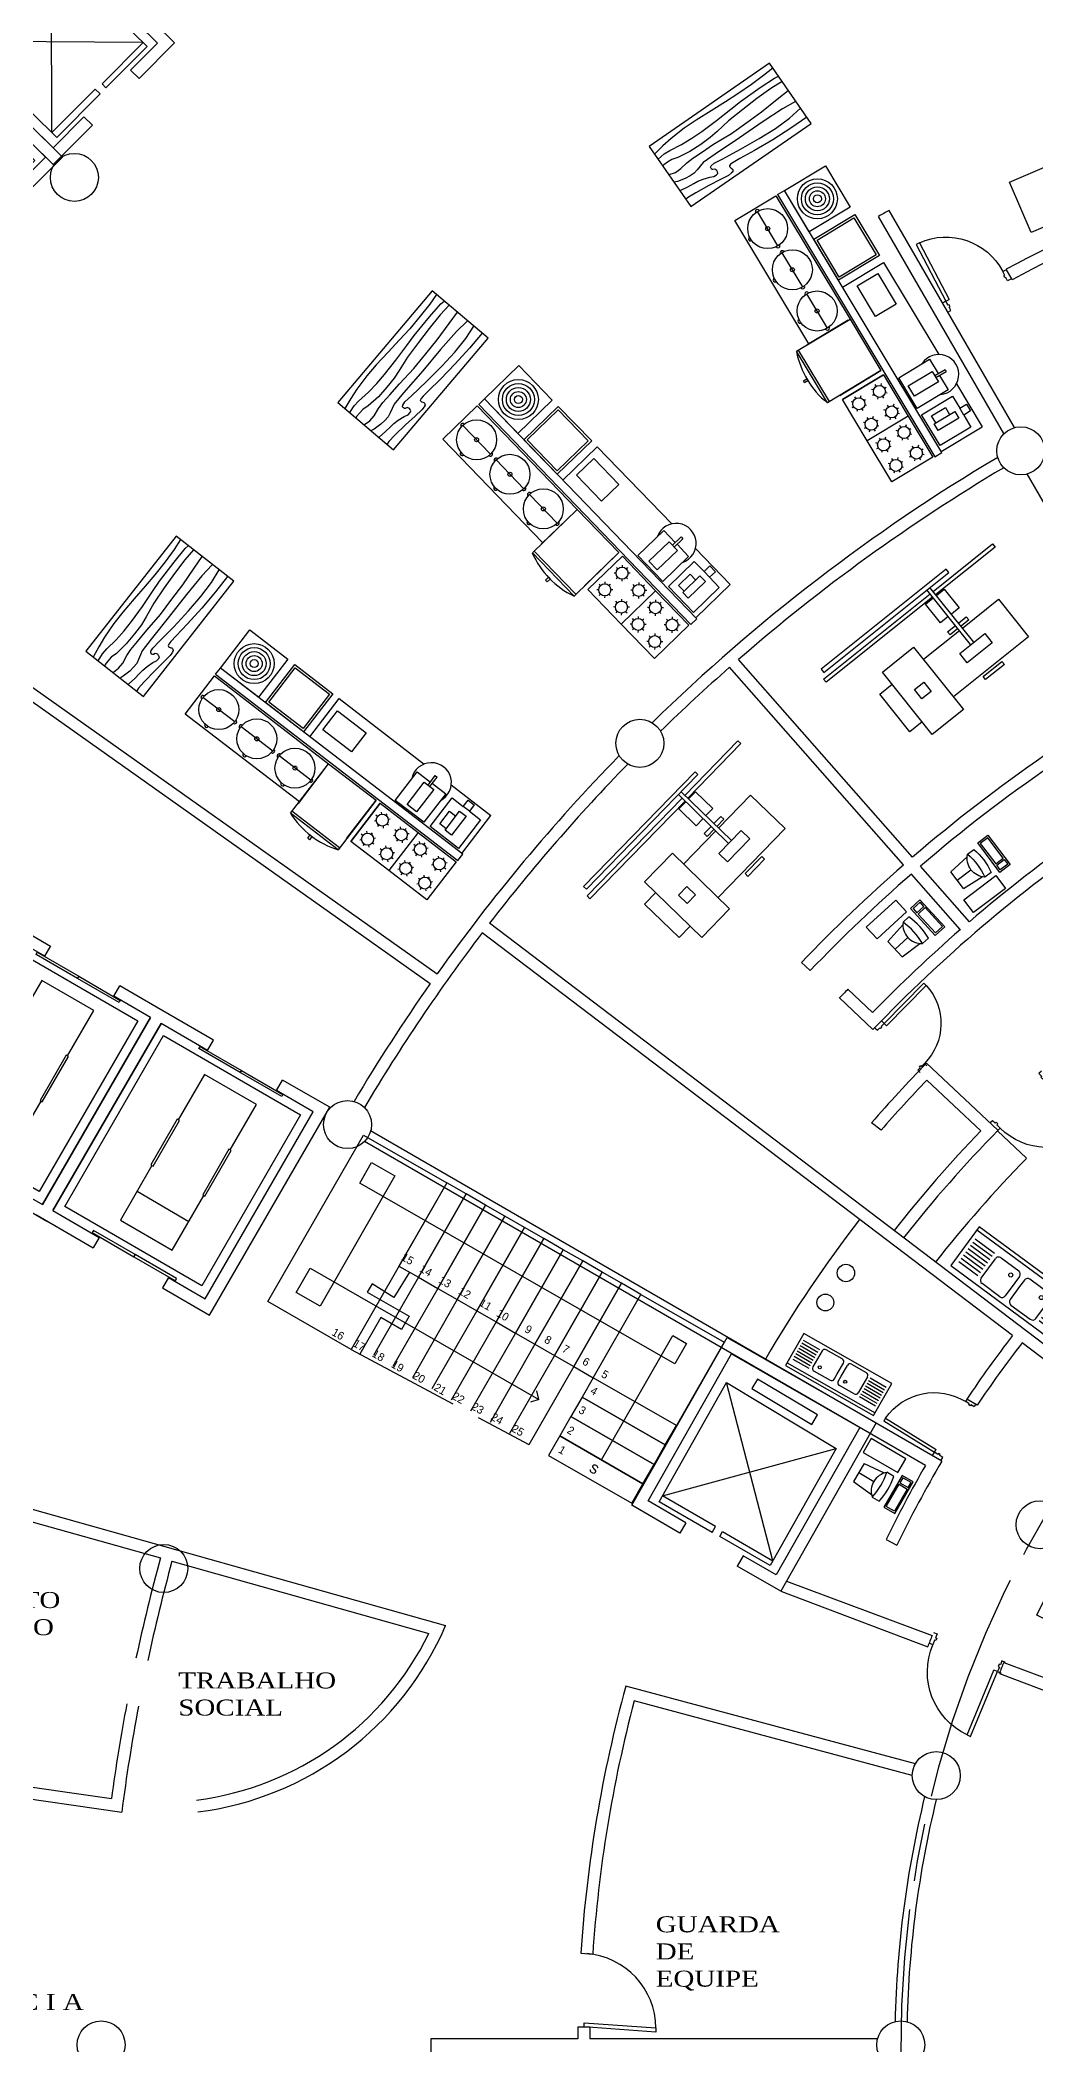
# Model space of a CAD drawing. Header units: millimetres. Extents: x 9 to 248, y 25 to 124.
# Drawn here: x 67.09 to 79.54, y 82.16 to 107.21 of the extents above; entities that cross this region are included whole.
import ezdxf

# ---------------------------------------------------------------- set-up
doc = ezdxf.new("R2010")
doc.units = ezdxf.units.MM
doc.header["$LTSCALE"] = 0.8
doc.header["$MEASUREMENT"] = 0
for name, pattern in [('ACAD_ISO02W100', [15, 12, -3]), ('ACAD_ISO08W100', [36, 24, -3, 6, -3]), ('DASHED2', [9.525, 6.35, -3.175])]:
    doc.linetypes.add(name, pattern=pattern)
for name, color, linetype in [('cancel', 2, 'Continuous'), ('CANCELERIA', 30, 'Continuous'), ('COLUMNAS', 5, 'Continuous'), ('EJES', 1, 'ACAD_ISO08W100'), ('MUEBLES', 2, 'Continuous'), ('MUROS', 6, 'Continuous')]:
    doc.layers.add(name, color=color, linetype=linetype)
doc.layers.add('LUMINARIAS', color=7, linetype='Continuous', lineweight=30)
doc.styles.add('Estilo 01', font='times.ttf', dxfattribs={"width": 1.2})
doc.styles.get("Standard").update_dxf_attribs({"font": 'bgothl.ttf'})

# ---------------------------------------------------------------- blocks, each defined once
blk = doc.blocks.new('COLUMNA')
at = {"layer": 'COLUMNAS', "ltscale": 0.15}
blk.add_circle((78.551, 72.792), 0.3, dxfattribs=at)
blk = doc.blocks.new('elev.01')
at = {"layer": 'MUEBLES', "ltscale": 0.15}
for p, q in [((83.206, 70.564), (81.836, 69.737)), ((82.627, 68.336), (83.206, 70.564)), ((84.006, 69.146), (81.836, 69.737)), ((83.343, 68.763), (84.006, 69.146)), ((83.257, 68.699), (82.627, 68.336)), ((83.291, 68.639), (83.257, 68.699)), ((83.385, 68.69), (83.343, 68.763))]:
    blk.add_line(p, q, dxfattribs=at)
blk.add_lwpolyline([(82.067, 70.159), (82.817, 70.606), (82.889, 70.486), (82.139, 70.038)], close=True, dxfattribs=at)
for points in [[(83.385, 68.69), (84.049, 69.072), (83.206, 70.564)], [(81.836, 69.737), (82.661, 68.276), (83.291, 68.639)]]:
    blk.add_lwpolyline(points, dxfattribs=at)
at = {"layer": 'MUROS', "ltscale": 0.15}
for p, q in [((83.713, 68.811), (84.186, 69.084)), ((83.788, 68.681), (84.39, 69.029)), ((83.713, 68.811), (83.788, 68.681)), ((82.586, 68.16), (82.998, 68.398)), ((82.998, 68.398), (83.073, 68.268)), ((82.528, 67.954), (83.073, 68.268))]:
    blk.add_line(p, q, dxfattribs=at)
for points in [[(84.39, 69.029), (83.2, 71.127), (81.335, 70.058), (82.528, 67.954)], [(84.186, 69.084), (83.145, 70.923), (81.54, 70.002), (82.586, 68.16)]]:
    blk.add_lwpolyline(points, dxfattribs=at)
blk = doc.blocks.new('escalera1')
at = {"layer": 'MUEBLES', "ltscale": 0.15}
for p, q in [((48.263, 73.055), (48.41, 73.311)), ((48.41, 73.311), (48.701, 73.144)), ((48.701, 73.144), (47.765, 71.515)), ((52.2, 70.795), (48.263, 73.055)), ((47.467, 71.686), (47.643, 71.993)), ((47.643, 71.993), (50.503, 70.351)), ((47.765, 71.515), (47.467, 71.686)), ((51.283, 69.596), (52.175, 71.149)), ((52.175, 71.149), (52.347, 71.051)), ((52.347, 71.051), (52.2, 70.795)), ((50.503, 70.351), (50.478, 70.459)), ((50.503, 70.351), (50.397, 70.318))]:
    blk.add_line(p, q, dxfattribs=at)
at = {"layer": 'MUEBLES', "linetype": 'ACAD_ISO02W100', "ltscale": 0.15}
for p, q in [((48.995, 71.878), (48.434, 70.901)), ((49.238, 71.738), (48.677, 70.761)), ((49.481, 71.599), (48.92, 70.622)), ((49.724, 71.46), (49.163, 70.483)), ((49.966, 71.32), (49.405, 70.343)), ((50.209, 71.181), (49.648, 70.204)), ((48.155, 70.977), (50.374, 69.786)), ((50.452, 71.041), (49.891, 70.064)), ((50.695, 70.902), (50.134, 69.925)), ((50.938, 70.763), (50.377, 69.785))]:
    blk.add_line(p, q, dxfattribs=at)
at = {"layer": 'MUEBLES', "ltscale": 0.15}
for points in [[(48.155, 70.977), (47.114, 71.574), (48.309, 73.655), (49.35, 73.058)], [(48.752, 72.017), (48.995, 71.878), (49.593, 72.919), (49.35, 73.058)], [(48.995, 71.878), (49.238, 71.738), (49.835, 72.779), (49.593, 72.919)], [(49.238, 71.738), (49.481, 71.599), (50.078, 72.64), (49.835, 72.779)], [(49.481, 71.599), (49.724, 71.46), (50.321, 72.5), (50.078, 72.64)], [(49.724, 71.46), (49.966, 71.32), (50.564, 72.361), (50.321, 72.5)], [(49.966, 71.32), (50.209, 71.181), (50.807, 72.222), (50.564, 72.361)], [(50.209, 71.181), (50.452, 71.041), (51.05, 72.082), (50.807, 72.222)], [(50.452, 71.041), (50.695, 70.902), (51.292, 71.943), (51.05, 72.082)], [(50.695, 70.902), (50.938, 70.763), (51.535, 71.803), (51.292, 71.943)], [(50.938, 70.763), (51.181, 70.623), (51.778, 71.664), (51.535, 71.803)], [(52.221, 70.026), (51.181, 70.623), (51.778, 71.664), (52.819, 71.066)], [(52.082, 69.783), (52.221, 70.026), (51.181, 70.623), (51.041, 70.38)], [(51.942, 69.54), (52.082, 69.783), (51.041, 70.38), (50.902, 70.138)], [(51.664, 69.054), (51.803, 69.297), (50.762, 69.895), (50.623, 69.652)], [(51.803, 69.297), (51.942, 69.54), (50.902, 70.138), (50.762, 69.895)]]:
    blk.add_lwpolyline(points, close=True, dxfattribs=at)
at = {"layer": 'MUEBLES', "linetype": 'DASHED2', "ltscale": 0.15}
blk.add_lwpolyline([(48.884, 71.941), (48.687, 71.626), (48.419, 71.794), (48.354, 71.691), (48.879, 71.39), (48.785, 71.227), (48.526, 71.375), (48.262, 70.915)], dxfattribs=at)
at = {"layer": 'MUEBLES', "linetype": 'ACAD_ISO02W100', "text_generation_flag": 6}
for s, height, p in [('15', 0.1, (48.771, 72.1)), ('14', 0.1, (49.001, 71.955)), ('13', 0.1, (49.24, 71.814)), ('12', 0.1, (49.485, 71.677)), ('11', 0.1, (49.746, 71.53)), ('10', 0.1, (49.961, 71.398)), ('16', 0.1, (47.902, 71.161)), ('9', 0.1, (50.314, 71.201)), ('8', 0.1, (50.559, 71.07)), ('17', 0.1, (48.168, 71.022)), ('18', 0.1, (48.407, 70.893)), ('7', 0.1, (50.782, 70.954)), ('19', 0.1, (48.647, 70.76)), ('20', 0.1, (48.914, 70.621)), ('6', 0.1, (51.035, 70.797)), ('5', 0.1, (51.272, 70.638)), ('21', 0.1, (49.179, 70.473)), ('22', 0.1, (49.407, 70.364)), ('4', 0.1, (51.135, 70.432)), ('23', 0.1, (49.648, 70.235)), ('24', 0.1, (49.89, 70.105)), ('3', 0.1, (50.989, 70.191)), ('25', 0.1, (50.15, 69.959)), ('2', 0.1, (50.844, 69.938)), ('1', 0.1, (50.736, 69.694)), ('s', 0.15, (51.119, 69.457))]:
    blk.add_text(s, height=height, rotation=150.139, dxfattribs=at).set_placement(p)
blk = doc.blocks.new('elev.cam')
at = {"layer": 'cancel', "ltscale": 0.15}
for p, q in [((-1.529, 0.174), (-0.88, -0.201)), ((0.506, -1.002), (1.155, -1.378))]:
    blk.add_line(p, q, dxfattribs=at)
for points in [[(-2.431, -0.015), (-1.196, 2.119), (0.515, 1.129), (-0.719, -1.005)], [(-0.223, 1.684), (-0.238, 1.658), (-0.757, 1.958), (-0.742, 1.984)], [(0.297, 1.383), (0.282, 1.357), (-0.238, 1.658), (-0.223, 1.684)], [(-1.327, 0.49), (-0.998, 1.058), (-1.027, 1.075), (-1.356, 0.507)], [(-0.396, -1.192), (0.838, 0.943), (2.549, -0.047), (1.315, -2.182)], [(1.812, 0.507), (1.797, 0.481), (1.277, 0.782), (1.292, 0.808)], [(-0.678, 0.114), (-0.349, 0.683), (-0.378, 0.699), (-0.707, 0.131)], [(2.331, 0.207), (2.316, 0.181), (1.797, 0.481), (1.812, 0.507)], [(0.707, -0.687), (1.036, -0.118), (1.007, -0.102), (0.678, -0.67)], [(-1.568, -0.642), (-1.553, -0.616), (-2.072, -0.316), (-2.087, -0.342)], [(1.356, -1.062), (1.685, -0.494), (1.656, -0.477), (1.328, -1.045)], [(-1.048, -0.943), (-1.033, -0.917), (-1.553, -0.616), (-1.568, -0.642)], [(0.466, -1.819), (0.481, -1.793), (-0.038, -1.492), (-0.053, -1.518)], [(0.986, -2.119), (1.001, -2.093), (0.481, -1.793), (0.466, -1.819)]]:
    blk.add_lwpolyline(points, close=True, dxfattribs=at)
for points in [[(-0.364, 0.691), (-0.036, 1.258), (-0.685, 1.633), (-1.013, 1.067)], [(-1.341, 0.498), (-1.736, -0.185), (-1.087, -0.56), (-0.692, 0.123)], [(1.671, -0.485), (1.998, 0.081), (1.349, 0.457), (1.022, -0.11)], [(0.693, -0.678), (0.298, -1.361), (0.947, -1.737), (1.342, -1.054)]]:
    blk.add_lwpolyline(points, dxfattribs=at)
at = {"layer": 'MUROS', "ltscale": 0.15}
for p, q in [((-0.648, 1.935), (-0.573, 2.064)), ((0.217, 1.434), (0.292, 1.564)), ((0.751, 1.298), (0.292, 1.564)), ((1.386, 0.758), (1.461, 0.888)), ((2.252, 0.257), (2.327, 0.387)), ((-2, -0.403), (-2.075, -0.533)), ((-1.134, -0.903), (-1.21, -1.033)), ((0.034, -1.579), (-0.041, -1.709)), ((0.9, -2.08), (0.825, -2.21))]:
    blk.add_line(p, q, dxfattribs=at)
for points in [[(-1.36, 2.342), (-2.785, -0.122), (-2.075, -0.533)], [(-0.648, 1.935), (-1.229, 2.27), (-2.58, -0.067), (-2, -0.403)], [(-1.134, -0.903), (-0.676, -1.169), (0.676, 1.169), (0.217, 1.434)], [(1.461, 0.888), (0.751, 1.298)], [(0.676, 1.169), (-0.676, -1.169)], [(1.386, 0.758), (0.806, 1.094), (-0.546, -1.244), (0.034, -1.579)], [(-0.546, -1.244), (0.806, 1.094)], [(0.825, -2.21), (1.413, -2.55), (2.915, 0.047), (2.327, 0.387)], [(0.9, -2.08), (1.358, -2.345), (2.71, -0.008), (2.252, 0.257)], [(-1.21, -1.033), (-0.621, -1.374)], [(-0.751, -1.298), (-0.751, -1.298), (-0.041, -1.709)]]:
    blk.add_lwpolyline(points, dxfattribs=at)
blk = doc.blocks.new('PUERTA01')
at = {"layer": 'MUEBLES', "ltscale": 0.15}
blk.add_lwpolyline([(91.591, 47.157), (92.347, 46.669), (92.374, 46.711), (91.618, 47.199)], close=True, dxfattribs=at)
blk.add_arc((91.616, 47.201), 0.9, 236.4813, 327.5293, dxfattribs=at)
blk = doc.blocks.new('P1H0')
for p, q in [((0, 0.15), (0.05, 0.15)), ((0.05, 0), (0.1, 0)), ((0.05, -0.899), (0.05, 0)), ((0.1, -0.899), (0.1, 0)), ((1, 0.15), (0.95, 0.15)), ((0.1, -0.899), (0.05, -0.899))]:
    blk.add_line(p, q)
for points in [[(0.05, 0.15), (0.05, 0.096), (0.066, 0.096), (0.066, 0.064), (0.05, 0.064), (0.05, 0), (0, 0)], [(0.95, 0.15), (0.95, 0.096), (0.934, 0.096), (0.934, 0.064), (0.95, 0.064), (0.95, 0), (1, 0)]]:
    blk.add_lwpolyline(points)
blk.add_arc((0.05, 0), 0.9, 273.1847, 0)
blk = doc.blocks.new('COCINA')
for p, q in [((39.103, 86.933), (40.376, 88.206)), ((40.376, 88.206), (40.8, 87.782)), ((40.199, 87.605), (40.553, 87.959)), ((40.818, 87.764), (38.116, 85.063)), ((38.187, 84.992), (40.888, 87.694)), ((40.8, 87.782), (39.527, 86.509)), ((40.464, 87.269), (40.888, 87.694)), ((40.818, 87.764), (40.888, 87.694)), ((40.888, 87.694), (41.313, 87.269)), ((39.775, 87.181), (40.128, 87.534)), ((39.963, 86.768), (40.387, 87.192)), ((40.387, 87.192), (40.811, 86.768)), ((40.888, 86.845), (40.464, 87.269)), ((41.313, 87.269), (40.888, 86.845)), ((38.445, 86.53), (38.976, 87.061)), ((38.467, 86.509), (38.997, 87.04)), ((38.976, 87.061), (39.527, 86.509)), ((39.51, 86.527), (39.085, 86.951)), ((39.351, 86.757), (39.704, 87.11)), ((40.005, 86.768), (40.387, 87.149)), ((40.387, 87.149), (40.769, 86.768)), ((38.617, 86.868), (38.638, 86.889)), ((38.652, 86.833), (38.617, 86.868)), ((38.638, 86.889), (38.674, 86.854)), ((38.674, 86.854), (38.652, 86.833)), ((39.892, 86.697), (40.316, 86.273)), ((40.387, 86.343), (39.963, 86.768)), ((40.387, 86.386), (40.005, 86.768)), ((40.811, 86.768), (40.387, 86.343)), ((40.769, 86.768), (40.387, 86.386)), ((38.997, 85.979), (38.445, 86.53)), ((39.527, 86.509), (38.997, 85.979)), ((39.636, 86.206), (39.954, 86.524)), ((39.954, 86.524), (40.166, 86.312)), ((38.105, 85.935), (38.529, 86.359)), ((38.476, 86.2), (38.458, 86.218)), ((38.529, 86.359), (38.953, 85.935)), ((38.953, 85.935), (38.529, 86.359)), ((38.529, 86.222), (38.529, 86.247)), ((38.573, 86.403), (38.997, 85.979)), ((38.582, 86.2), (38.6, 86.218)), ((40.316, 86.273), (39.368, 85.324)), ((39.848, 85.994), (39.636, 86.206)), ((40.166, 86.312), (39.848, 85.994)), ((37.681, 85.511), (38.105, 85.935)), ((38.529, 85.511), (38.105, 85.935)), ((38.242, 85.935), (38.217, 85.935)), ((38.264, 85.988), (38.246, 86.006)), ((38.317, 86.01), (38.317, 86.035)), ((38.37, 85.988), (38.388, 86.006)), ((38.417, 85.935), (38.392, 85.935)), ((38.454, 86.147), (38.429, 86.147)), ((38.476, 86.094), (38.458, 86.077)), ((38.529, 86.047), (38.529, 86.072)), ((38.953, 85.935), (38.529, 85.511)), ((38.582, 86.094), (38.6, 86.077)), ((38.629, 86.147), (38.604, 86.147)), ((38.666, 85.935), (38.641, 85.935)), ((38.688, 85.988), (38.67, 86.006)), ((38.741, 86.01), (38.741, 86.035)), ((38.794, 85.988), (38.812, 86.006)), ((38.841, 85.935), (38.816, 85.935)), ((38.03, 85.723), (38.005, 85.723)), ((38.052, 85.776), (38.034, 85.794)), ((38.105, 85.798), (38.105, 85.823)), ((38.158, 85.776), (38.175, 85.794)), ((38.205, 85.723), (38.18, 85.723)), ((38.264, 85.882), (38.246, 85.864)), ((38.317, 85.835), (38.317, 85.86)), ((38.37, 85.882), (38.388, 85.864)), ((38.454, 85.723), (38.429, 85.723)), ((38.476, 85.776), (38.458, 85.794)), ((38.529, 85.798), (38.529, 85.823)), ((38.582, 85.776), (38.6, 85.794)), ((38.629, 85.723), (38.604, 85.723)), ((38.647, 85.424), (38.965, 85.742)), ((38.688, 85.882), (38.67, 85.864)), ((38.741, 85.835), (38.741, 85.86)), ((38.794, 85.882), (38.812, 85.864)), ((38.965, 85.742), (39.284, 85.424)), ((38.105, 85.087), (37.681, 85.511)), ((37.818, 85.511), (37.793, 85.511)), ((37.84, 85.564), (37.822, 85.582)), ((37.84, 85.458), (37.822, 85.44)), ((37.893, 85.586), (37.893, 85.611)), ((37.893, 85.411), (37.893, 85.436)), ((37.946, 85.564), (37.963, 85.582)), ((37.946, 85.458), (37.963, 85.44)), ((37.993, 85.511), (37.968, 85.511)), ((38.052, 85.67), (38.034, 85.652)), ((38.105, 85.623), (38.105, 85.648)), ((38.529, 85.511), (38.105, 85.087)), ((38.158, 85.67), (38.175, 85.652)), ((38.242, 85.511), (38.217, 85.511)), ((38.264, 85.564), (38.246, 85.582)), ((38.264, 85.458), (38.246, 85.44)), ((38.317, 85.586), (38.317, 85.611)), ((38.317, 85.411), (38.317, 85.436)), ((38.37, 85.564), (38.388, 85.582)), ((38.37, 85.458), (38.388, 85.44)), ((38.417, 85.511), (38.392, 85.511)), ((38.476, 85.67), (38.458, 85.652)), ((38.529, 85.623), (38.529, 85.648)), ((38.582, 85.67), (38.6, 85.652)), ((38.965, 85.106), (38.647, 85.424)), ((38.789, 85.495), (38.895, 85.601)), ((39.036, 85.247), (38.789, 85.495)), ((38.895, 85.601), (39.142, 85.353)), ((39.284, 85.424), (39.135, 85.276)), ((38.03, 85.299), (38.005, 85.299)), ((38.052, 85.352), (38.034, 85.37)), ((38.052, 85.246), (38.034, 85.228)), ((38.105, 85.374), (38.105, 85.399)), ((38.105, 85.199), (38.105, 85.224)), ((38.158, 85.352), (38.175, 85.37)), ((38.158, 85.246), (38.175, 85.228)), ((38.205, 85.299), (38.18, 85.299)), ((38.267, 85.034), (38.585, 85.352)), ((38.443, 85.102), (38.514, 85.173)), ((38.514, 85.173), (38.726, 84.961)), ((38.53, 85.156), (38.601, 85.227)), ((38.585, 85.352), (38.903, 85.034)), ((38.601, 85.227), (38.743, 85.085)), ((39.114, 85.254), (38.965, 85.106)), ((39.142, 85.353), (39.036, 85.247)), ((39.079, 85.29), (39.185, 85.184)), ((39.1, 85.311), (39.206, 85.205)), ((39.206, 85.205), (39.185, 85.184)), ((38.116, 85.063), (38.187, 84.992)), ((38.199, 85.004), (38.623, 84.58)), ((38.585, 84.716), (38.267, 85.034)), ((38.655, 84.89), (38.443, 85.102)), ((39.066, 85.022), (38.623, 84.58)), ((38.726, 84.961), (38.655, 84.89)), ((38.743, 85.085), (38.672, 85.015)), ((38.903, 85.034), (38.78, 84.91)), ((38.709, 84.839), (38.585, 84.716)), ((38.709, 84.839), (38.78, 84.91)), ((38.78, 84.769), (38.709, 84.839)), ((38.78, 84.91), (38.85, 84.839)), ((38.85, 84.839), (38.78, 84.769))]:
    blk.add_line(p, q)
for centre, radius in [((40.376, 87.782), 0.25), ((40.376, 87.782), 0.025), ((39.952, 87.358), 0.25), ((40.888, 87.269), 0.25), ((40.888, 87.269), 0.2), ((39.527, 86.933), 0.25), ((39.952, 87.358), 0.025), ((40.888, 87.269), 0.15), ((40.888, 87.269), 0.1), ((40.888, 87.269), 0.05), ((39.527, 86.933), 0.025), ((38.529, 86.147), 0.075), ((38.317, 85.935), 0.075), ((38.741, 85.935), 0.075), ((38.105, 85.723), 0.075), ((38.529, 85.723), 0.075), ((37.893, 85.511), 0.075), ((38.317, 85.511), 0.075), ((38.105, 85.299), 0.075)]:
    blk.add_circle(centre, radius)
for centre, radius, start, end in [((40.199, 87.959), 0.025, 42.134, 227.866), ((40.553, 87.959), 0.025, 312.134, 137.866), ((39.775, 87.534), 0.025, 42.134, 227.866), ((40.128, 87.534), 0.025, 312.134, 137.866), ((40.199, 87.605), 0.025, 132.134, 317.866), ((39.775, 87.181), 0.025, 132.134, 317.866), ((39.424, 86.082), 1.077, 114.6209, 155.3791), ((39.351, 87.11), 0.025, 42.134, 227.866), ((39.704, 87.11), 0.025, 312.134, 137.866), ((39.351, 86.757), 0.025, 132.134, 317.866), ((39.125, 85.265), 0.25, 199.1581, 70.8419)]:
    blk.add_arc(centre, radius, start, end)
blk = doc.blocks.new('RX')
for p, q in [((0, -0.95), (0, 0)), ((0, 0), (0.05, 0)), ((0.05, 0), (0.05, -0.95)), ((0.586, -0.375), (1.186, -0.375)), ((0.586, -0.95), (0.586, -0.375)), ((1.186, -0.375), (1.186, -1.575)), ((-0.115, -0.65), (-0.115, -2.65)), ((-0.065, -0.65), (-0.115, -0.65)), ((-0.065, -2.65), (-0.065, -0.65)), ((0.811, -0.95), (-0.065, -0.95)), ((0.811, -1), (-0.065, -1)), ((0, -2.705), (0, -1)), ((0.05, -1), (0.05, -2.705)), ((0.064, -0.95), (0.064, -0.825)), ((0.064, -0.825), (0.364, -0.825)), ((0.064, -1.125), (0.064, -1)), ((0.364, -0.825), (0.364, -0.95)), ((0.364, -1), (0.364, -1.125)), ((0.506, -0.95), (0.506, -0.825)), ((0.506, -0.825), (0.556, -0.825)), ((0.506, -1.125), (0.506, -1)), ((0.556, -0.825), (0.556, -0.95)), ((0.556, -1), (0.556, -1.125)), ((0.586, -1.575), (0.586, -1)), ((0.811, -0.775), (0.961, -0.775)), ((0.811, -1.175), (0.811, -0.775)), ((0.961, -0.775), (0.961, -1.175)), ((1.22, -1.127), (1.22, -0.827)), ((1.22, -0.827), (1.27, -0.827)), ((1.27, -0.827), (1.27, -1.127)), ((0.364, -1.125), (0.064, -1.125)), ((0.556, -1.125), (0.506, -1.125)), ((0.961, -1.175), (0.811, -1.175)), ((1.27, -1.127), (1.22, -1.127)), ((0.39, -1.577), (1.39, -1.577)), ((0.39, -2.077), (0.39, -1.577)), ((0.811, -1.75), (0.961, -1.75)), ((0.811, -1.9), (0.811, -1.75)), ((0.961, -1.75), (0.961, -1.9)), ((1.39, -1.577), (1.39, -2.077)), ((0.961, -1.9), (0.811, -1.9)), ((1.39, -2.077), (0.39, -2.077)), ((0.586, -2.275), (0.586, -2.075)), ((1.186, -2.075), (1.186, -2.275)), ((1.186, -2.275), (0.586, -2.275)), ((-0.115, -2.65), (-0.065, -2.65)), ((0.05, -2.705), (0, -2.705))]:
    blk.add_line(p, q)
blk = doc.blocks.new('p_compu01')
for p, q in [((1.452, 4.145), (1.426, 3.869)), ((1.713, 4.145), (1.452, 4.145)), ((1.582, 4.145), (1.582, 3.928)), ((1.713, 4.145), (1.739, 3.869)), ((1.402, 3.845), (1.402, 3.745)), ((1.762, 3.745), (1.762, 3.845))]:
    blk.add_line(p, q)
for points in [[(1.828, 3.725), (2.028, 3.725), (2.028, 4.225), (1.828, 4.225)], [(1.367, 3.499), (1.827, 3.499), (1.827, 3.659), (1.367, 3.659)], [(1.391, 3.636), (1.711, 3.636), (1.711, 3.518), (1.391, 3.518)], [(1.732, 3.518), (1.805, 3.518), (1.805, 3.636), (1.732, 3.636)]]:
    blk.add_lwpolyline(points, close=True)
for centre, radius, start, end in [((1.582, 3.692), 0.236, 40.2671, 139.7329), ((1.582, 4.645), 0.82, 257.3196, 282.6804), ((1.582, 4.545), 0.82, 257.3196, 282.6804)]:
    blk.add_arc(centre, radius, start, end)
blk = doc.blocks.new('p_lavat01')
for p, q in [((0, 0.825), (0, -0.825)), ((0.6, 0.825), (0, 0.825)), ((0.05, 0.825), (0.05, -0.825)), ((0.15, 0.775), (0.15, 0.475)), ((0.15, 0.775), (0.15, 0.475)), ((0.15, 0.775), (0.15, 0.475)), ((0.15, 0.775), (0.15, 0.475)), ((0.2, 0.775), (0.2, 0.475)), ((0.25, 0.775), (0.25, 0.475)), ((0.3, 0.775), (0.3, 0.475)), ((0.35, 0.775), (0.35, 0.475)), ((0.4, 0.775), (0.4, 0.475)), ((0.45, 0.775), (0.45, 0.475)), ((0.5, 0.775), (0.5, 0.475)), ((0.6, -0.825), (0.6, 0.825)), ((0.15, 0.375), (0.15, 0.075)), ((0.5, 0.425), (0.2, 0.425)), ((0.55, 0.075), (0.55, 0.375)), ((0.2, 0.025), (0.3, 0.025)), ((0.3, 0.025), (0.5, 0.025)), ((0.15, -0.375), (0.15, -0.1)), ((0.2, -0.05), (0.3, -0.05)), ((0.3, -0.05), (0.5, -0.05)), ((0.55, -0.1), (0.55, -0.375)), ((0.15, -0.775), (0.15, -0.475)), ((0.15, -0.775), (0.15, -0.475)), ((0.15, -0.775), (0.15, -0.475)), ((0.15, -0.775), (0.15, -0.475)), ((0.5, -0.425), (0.2, -0.425)), ((0.2, -0.775), (0.2, -0.475)), ((0.25, -0.775), (0.25, -0.475)), ((0.3, -0.775), (0.3, -0.475)), ((0.35, -0.775), (0.35, -0.475)), ((0.4, -0.775), (0.4, -0.475)), ((0.45, -0.775), (0.45, -0.475)), ((0.5, -0.775), (0.5, -0.475)), ((0, -0.825), (0.6, -0.825))]:
    blk.add_line(p, q)
for centre in [(0.25, 0.325), (0.25, -0.15)]:
    blk.add_circle(centre, 0.025)
for centre, start, end in [((0.2, 0.375), 90, 180), ((0.5, 0.375), 360, 90), ((0.2, 0.075), 180, 270), ((0.5, 0.075), 270, 0), ((0.2, -0.1), 90, 180), ((0.5, -0.1), 360, 90), ((0.2, -0.375), 180, 270), ((0.5, -0.375), 270, 0)]:
    blk.add_arc(centre, 0.05, start, end)
blk = doc.blocks.new('mesa')
at = {"layer": 'MUEBLES', "linetype": 'Continuous'}
blk.add_lwpolyline([(44.502, 91.993), (43.856, 92.64), (42.562, 91.348), (43.208, 90.701)], close=True, dxfattribs=at)
at = {"layer": 'MUEBLES', "linetype": 'ByBlock'}
for points in [[(43.906, 92.589), (43.81, 92.477), (43.68, 92.338), (43.535, 92.193), (43.398, 92.066), (43.242, 91.925), (43.08, 91.778), (42.952, 91.651), (42.812, 91.496), (42.727, 91.385), (42.642, 91.266)], [(42.701, 91.212), (42.764, 91.291), (42.823, 91.345), (42.956, 91.446), (43.069, 91.544), (43.174, 91.648), (43.331, 91.816), (43.48, 91.989), (43.582, 92.104), (43.794, 92.32), (43.949, 92.47), (43.993, 92.502)], [(44.052, 92.444), (43.929, 92.332), (43.779, 92.177), (43.631, 92.014), (43.479, 91.842), (43.362, 91.685), (43.29, 91.593), (43.191, 91.489), (43.074, 91.377), (42.937, 91.276), (42.868, 91.237), (42.82, 91.194), (42.782, 91.156), (42.774, 91.138)], [(42.871, 91.047), (42.942, 91.087), (43.001, 91.146), (43.062, 91.232), (43.123, 91.303), (43.217, 91.392), (43.349, 91.519), (43.543, 91.692), (43.708, 91.862), (43.865, 92.024), (44.031, 92.215), (44.147, 92.348)], [(44.261, 92.228), (44.116, 92.108), (43.898, 91.901), (43.654, 91.657), (43.392, 91.4), (43.262, 91.27), (43.232, 91.22), (43.203, 91.166), (43.175, 91.118), (43.13, 91.078), (43.077, 91.035), (42.987, 90.981), (42.944, 90.963)], [(43.041, 90.876), (43.127, 90.937), (43.194, 90.993), (43.239, 91.029), (43.297, 91.067), (43.376, 91.105), (43.424, 91.123), (43.455, 91.148), (43.465, 91.168), (43.458, 91.187), (43.448, 91.202), (43.419, 91.214), (43.397, 91.206), (43.386, 91.206), (43.374, 91.214), (43.364, 91.229), (43.368, 91.25), (43.399, 91.286), (43.486, 91.356), (43.69, 91.519), (43.898, 91.692), (44.073, 91.852), (44.223, 92.011), (44.338, 92.157)], [(44.434, 92.061), (44.261, 91.888), (44.065, 91.708), (43.864, 91.532), (43.704, 91.402), (43.631, 91.339), (43.603, 91.311), (43.592, 91.29), (43.594, 91.283), (43.607, 91.27), (43.62, 91.263), (43.632, 91.26), (43.642, 91.25), (43.647, 91.225), (43.635, 91.207), (43.602, 91.169), (43.513, 91.1), (43.381, 90.999), (43.239, 90.882), (43.157, 90.811), (43.132, 90.78)]]:
    blk.add_lwpolyline(points, dxfattribs=at)

msp = doc.modelspace()

# ---------------------------------------------------------------- linework, layer by layer
at = {"layer": 'CANCELERIA', "ltscale": 0.15}
for radius, end in [(3.75, 334.0862), (3.9, 336.713)]:
    msp.add_arc((68.581, 88.94), radius, 277.1366, end, dxfattribs=at)
at = {"layer": 'COLUMNAS', "ltscale": 0.15}
msp.add_circle((77.855, 82.159), 0.3, dxfattribs=at)
at = {"layer": 'EJES', "linetype": 'ACAD_ISO08W100', "ltscale": 0.15}
msp.add_arc((90.855, 82.159), 13, 285, 255, dxfattribs=at)
at = {"layer": 'MUEBLES', "ltscale": 0.15}
for p, q in [((79.216, 105.433), (82.189, 106.708)), ((79.485, 104.806), (79.216, 105.433)), ((80.518, 105.249), (79.485, 104.806)), ((79.427, 93.237), (79.065, 93.581)), ((73.895, 82.384), (73.898, 82.434)), ((73.895, 82.384), (73.896, 82.434)), ((73.896, 82.434), (74.793, 82.371)), ((74.79, 82.32), (73.892, 82.384)), ((74.793, 82.371), (74.79, 82.32))]:
    msp.add_line(p, q, dxfattribs=at)
for centre, radius in [((77.169, 91.804), 0.109), ((76.912, 91.435), 0.105)]:
    msp.add_circle(centre, radius, dxfattribs=at)
for centre, radius, start, end in [((90.754, 82.132), 15.862, 135.5668, 141.8305), ((90.754, 82.132), 16.937, 142.3706, 149.4958), ((73.856, 82.365), 0.937, 0.3854, 85.5443)]:
    msp.add_arc(centre, radius, start, end, dxfattribs=at)
at = {"layer": 'MUROS', "ltscale": 0.15}
for p, q in [((79.145, 102.292), (77.578, 105.006)), ((79.275, 102.367), (77.708, 105.081)), ((79.247, 104.216), (79.172, 104.346)), ((82.503, 96.476), (79.435, 101.789)), ((65.562, 99.953), (71.972, 95.421)), ((65.649, 100.075), (72.058, 95.543)), ((78.002, 97), (75.827, 99.471)), ((77.889, 96.902), (75.714, 99.372)), ((78.599, 96.095), (77.988, 96.789)), ((78.713, 96.193), (78.101, 96.887)), ((79.252, 91.022), (72.622, 96.055)), ((80.559, 90.218), (72.713, 96.175)), ((76.723, 95.583), (76.613, 95.685)), ((77.507, 94.847), (77.087, 95.241)), ((77.502, 95.058), (77.192, 95.349)), ((79.07, 93.587), (78.176, 94.425)), ((78.856, 93.582), (78.181, 94.215)), ((78.164, 89.4), (71.151, 93.449)), ((78.369, 89.454), (71.226, 93.579)), ((77.608, 93.588), (77.488, 93.679)), ((60.197, 90.759), (72.164, 87.398)), ((80.467, 90.099), (79.371, 90.931)), ((78.81, 90.153), (78.68, 90.228)), ((64.928, 89.275), (68.598, 88.244)), ((77.672, 88.472), (77.805, 88.403)), ((68.742, 88.203), (71.954, 87.301)), ((76.426, 87.955), (78.248, 87.275)), ((76.353, 87.827), (78.192, 87.135)), ((79.143, 86.939), (80.548, 86.411)), ((79.143, 86.939), (80.548, 86.411)), ((79.087, 86.799), (80.632, 86.218)), ((58.215, 86.494), (68.114, 85.068)), ((64.212, 85.781), (67.985, 85.238)), ((73.854, 83.304), (74.004, 83.294)), ((73.817, 82.385), (73.967, 82.383))]:
    msp.add_line(p, q, dxfattribs=at)
at = {"layer": 'MUROS', "linetype": 'ACAD_ISO08W100', "ltscale": 0.15}
msp.add_line((66.514, 96.299), (67.224, 95.888), dxfattribs=at)
at = {"layer": 'MUROS'}
for p, q in [((78.037, 85.671), (74.416, 86.642)), ((77.998, 85.526), (74.522, 86.458)), ((73.816, 82.234), (71.979, 82.234)), ((77.565, 82.234), (73.966, 82.234))]:
    msp.add_line(p, q, dxfattribs=at)
at = {"layer": 'MUROS', "ltscale": 0.15}
for centre, radius, start, end in [((90.855, 82.159), 25.075, 106.9394, 117.7716), ((90.855, 82.159), 24.925, 107.281, 117.7582), ((90.855, 82.159), 26.425, 119.8374, 120.1626), ((90.855, 82.159), 23.075, 120.7224, 134.2776), ((90.855, 82.159), 22.925, 120.7248, 130.9608), ((90.855, 82.159), 22.925, 131.3357, 134.2752), ((90.855, 82.159), 23.075, 135.7224, 144.548), ((90.754, 82.132), 19.587, 124.5066, 130.6183), ((90.855, 82.159), 22.925, 135.7248, 142.3126), ((90.754, 82.132), 19.437, 124.506, 130.6126), ((90.754, 82.132), 18.362, 124.5015, 136.1733), ((90.754, 82.132), 18.512, 124.9664, 130.5752), ((90.754, 82.132), 19.587, 131.0571, 136.2149), ((90.754, 82.132), 19.437, 131.0547, 136.2101), ((90.855, 82.159), 22.925, 142.6874, 149.2752), ((90.754, 82.132), 18.512, 131.0395, 135.7144), ((90.855, 82.159), 23.075, 144.9205, 149.2776), ((90.754, 82.132), 18.937, 135.7396, 136.2101), ((90.754, 82.132), 17.587, 135.6553, 138.9626), ((90.754, 82.132), 17.437, 136.1381, 138.9296), ((90.754, 82.132), 16.512, 136.0989, 141.8392), ((90.754, 82.132), 16.362, 135.5668, 141.8305), ((90.754, 82.132), 14.537, 142.301, 146.1581), ((90.754, 82.132), 14.387, 142.2959, 146.1179), ((90.754, 82.132), 14.387, 149.4064, 154.1591), ((90.754, 82.132), 14.537, 150.0037, 154.1416), ((90.876, 82.136), 23.1, 164.6695, 167.8659), ((90.876, 82.136), 22.95, 164.6718, 167.8635), ((91.645, 81.862), 14.45, 157.9993, 158.5959), ((90.855, 82.159), 12.65, 157.8005, 158.482), ((90.876, 82.136), 23.1, 169.3092, 172.2876), ((90.876, 82.136), 22.95, 169.3115, 172.6619), ((90.876, 82.136), 22.95, 172.6611, 172.6619)]:
    msp.add_arc(centre, radius, start, end, dxfattribs=at)
at = {"layer": 'MUROS'}
for centre, radius, start, end in [((90.855, 82.159), 17.04, 164.7478, 176.1458), ((90.855, 82.159), 16.89, 165.2544, 176.1479), ((90.855, 82.159), 13.075, 166.2766, 178.7234), ((90.855, 82.159), 12.925, 166.284, 178.716), ((86.267, 82.168), 14.288, 179.7356, 180.9486), ((90.855, 82.159), 17.04, 179.2401, 179.7478), ((90.855, 82.159), 16.89, 179.2401, 179.7467)]:
    msp.add_arc(centre, radius, start, end, dxfattribs=at)

# ---------------------------------------------------------------- block references
at = {"layer": 'cancel'}
msp.add_blockref('elev.cam', (67.799, 93.827), dxfattribs=at)
at = {"layer": 'CANCELERIA', "ltscale": 0.15}
for p, xscale, yscale, zscale, rotation in [((78.38, 103.926), -0.8904586224712266, 0.8904586224712266, 0.8904586224712266, 207.6944165895057), ((77.618, 94.949), -0.7890701207582647, 0.7890701207582647, 0.7890701207582647, 135.3491561767243), ((79.712, 94.23), -0.9157793750232766, 0.9157793750232766, 0.9157793750232766, 45.04887356580073), ((78.253, 89.53), -0.8269038491110852, 0.8269038491110852, 0.8269038491110852, 238.210628964035), ((79.109, 86.804), -0.9745490319088919, 0.9745490319088919, 0.9745490319088919, 337.4724333622938)]:
    msp.add_blockref('P1H0', p, dxfattribs=dict(at, xscale=xscale, yscale=yscale, zscale=zscale, rotation=rotation))
at = {"layer": 'COLUMNAS'}
for p, rotation in [((174.537, 101.421), 135), ((181.671, 70.446), 120), ((181.608, 94.35), 135), ((175.36, 117.423), 150), ((184.02, 112.423), 150), ((163.354, 138.093), 165), ((173.013, 135.505), 165), ((146.407, 154.951), 180)]:
    msp.add_blockref('COLUMNA', p, dxfattribs=dict(at, rotation=rotation))
at = {"layer": 'MUEBLES', "linetype": 'ACAD_ISO02W100', "xscale": -1, "rotation": 74.99999999999999}
for p in [(155.774, 169.302), (154.372, 167.876)]:
    msp.add_blockref('elev.01', p, dxfattribs=at)
at = {"layer": 'MUEBLES', "xscale": 0.593806876137593, "yscale": 0.593806876137593, "zscale": 0.593806876137593, "rotation": 241.8083319190175}
msp.add_blockref('mesa', (44.124, 156.256), dxfattribs=at)
at = {"layer": 'MUEBLES'}
for name, p, rotation in [('mesa', (16.427, 23.667), 349.6488503526067), ('COCINA', (151.604, 44.449), 76.00663493502441), ('mesa', (36.06, 8.085), 4.808122488573175), ('COCINA', (159.619, 60.321), 89.00512187753313), ('mesa', (36.533, 3.725), 6.987391758689538), ('RX', (79.002, 100.914), 308.6707573421136), ('COCINA', (161.613, 70.22), 97.46833870739798), ('RX', (75.819, 98.453), 315.769128158656), ('RX', (80.454, 86.668), 153.7750650411078)]:
    msp.add_blockref(name, p, dxfattribs=dict(at, rotation=rotation))
at = {"layer": 'MUEBLES', "ltscale": 0.15, "xscale": -1, "rotation": 127.0864395924435}
msp.add_blockref('p_compu01', (80.911, 100.474), dxfattribs=at)
at = {"layer": 'MUEBLES', "ltscale": 0.15}
for name, p, rotation in [('p_compu01', (81.91, 97.479), 132.4165790598599), ('p_lavat01', (79.499, 91.891), 233.559088309608), ('p_compu01', (80.11, 85.852), 59.6958726014198)]:
    msp.add_blockref(name, p, dxfattribs=dict(at, rotation=rotation))
at = {"layer": 'MUEBLES', "linetype": 'ACAD_ISO02W100'}
msp.add_blockref('escalera1', (22.828, 19.873), dxfattribs=at)
at = {"layer": 'MUEBLES', "linetype": 'ACAD_ISO02W100', "xscale": -1}
msp.add_blockref('elev.01', (158.882, 19.873), dxfattribs=at)
at = {"layer": 'MUEBLES', "ltscale": 0.15, "xscale": 0.768097129241966, "yscale": 0.768097129241966, "zscale": 0.768097129241966, "rotation": 60.38484317925816}
msp.add_blockref('p_lavat01', (76.964, 90.335), dxfattribs=at)
at = {"layer": 'MUROS', "xscale": 0.95, "yscale": 0.95, "zscale": 0.95, "rotation": 33.03396465876153}
msp.add_blockref('PUERTA01', (23.574, -3.147), dxfattribs=at)

# ---------------------------------------------------------------- texts
at = {"layer": 'LUMINARIAS', "ltscale": 0.15, "style": 'Estilo 01', "width": 1.2}
for s, p in [('QUARTO', (65.836, 87.618)), ('ESCURO', (65.836, 87.278)), ('TRABALHO ', (68.821, 86.613)), ('SOCIAL', (68.821, 86.274)), ('GUARDA', (74.791, 83.566)), ('DE', (74.791, 83.227)), ('EQUIPE', (74.791, 82.887)), ('U R G E N C I A', (65.132, 82.595))]:
    msp.add_text(s, height=0.2, dxfattribs=at).set_placement(p)

doc.saveas('drawing.dxf')
